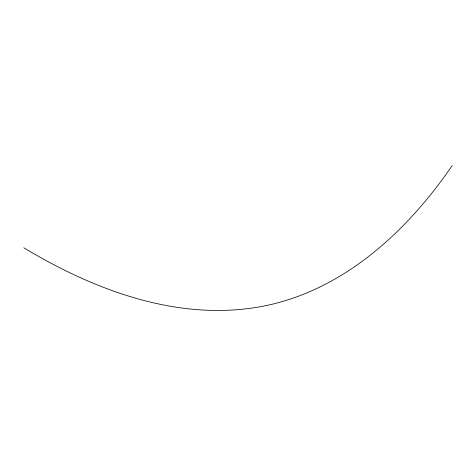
<?xml version="1.0" encoding="UTF-8"?>
<svg xmlns="http://www.w3.org/2000/svg" width="476" height="476" viewBox="0 0 476 476"><rect width="100%" height="100%" fill="white"/><g stroke="black" fill="none" stroke-linecap="round" stroke-linejoin="round"><path stroke-width="0.71" d="M452.2 165.565C407.034 231.526 343.035 290.925 262.157 306.389C178.53 322.026 94.581 290.372 23.8 247.788"/></g></svg>
